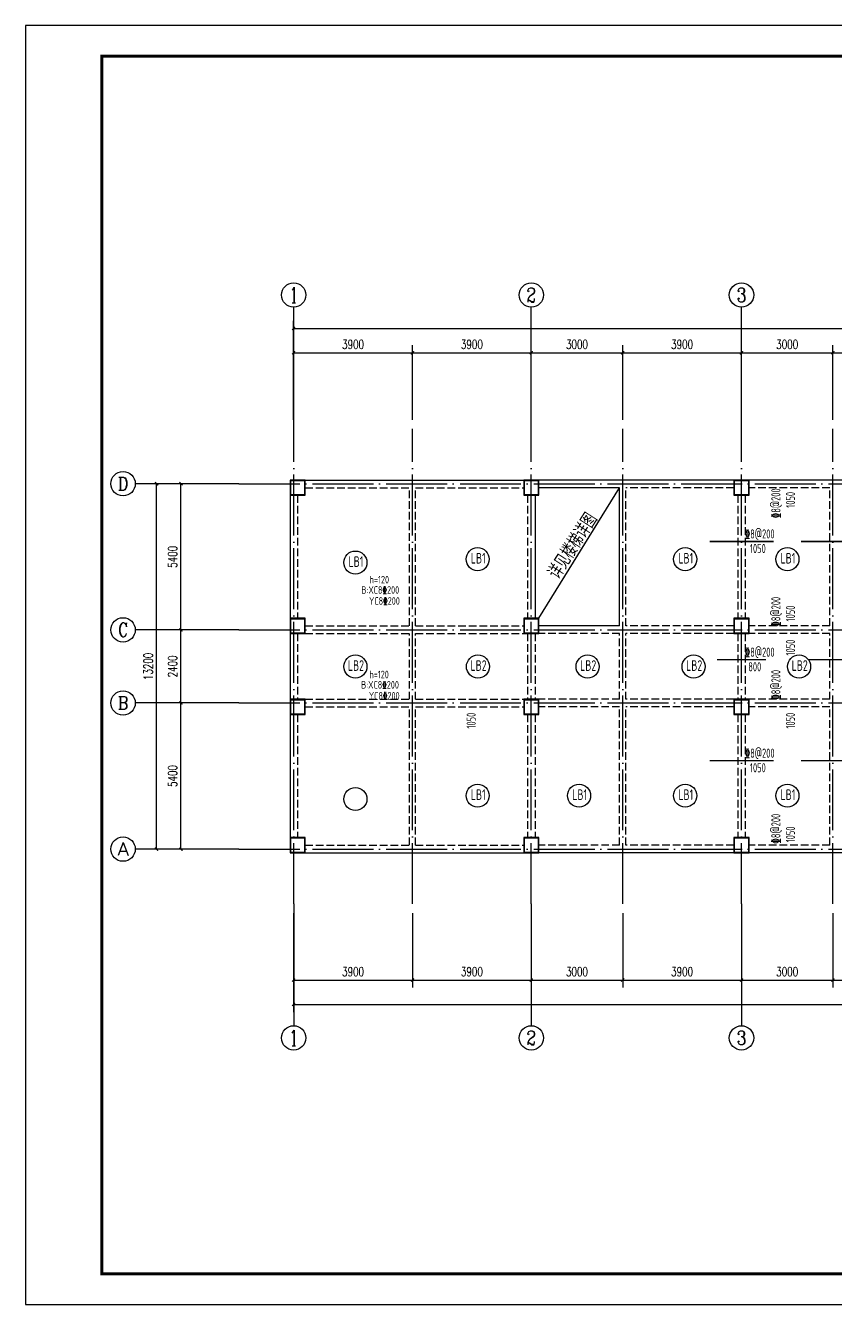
# Model space of a CAD drawing. Extents: x -404739 to -342866, y 27484 to 252481.
# Drawn here: x -404739 to -378157, y 27484 to 69484 of the extents above; entities that cross this region are included whole.
import ezdxf
from ezdxf.enums import TextEntityAlignment as Align

# ---------------------------------------------------------------- set-up
doc = ezdxf.new("R2010")
doc.units = 0
doc.header["$LTSCALE"] = 1000
doc.header["$MEASUREMENT"] = 0
for name, pattern in [('3', [150, 75, -75]), ('DASH', [0.35, 0.25, -0.1]), ('DOTE', [2.42, 2, -0.2, 0.02, -0.2])]:
    doc.linetypes.add(name, pattern=pattern)
for name, color, linetype in [('AXIS', 3, 'Continuous'), ('AXIS_TEXT', 7, 'Continuous'), ('COLUMN', 7, 'Continuous'), ('DOTE', 1, 'DOTE'), ('FLOOR_UP_REIN', 13, 'Continuous'), ('FLOOR_UP_TEXT', 7, 'Continuous'), ('PUB_TEXT', 7, 'Continuous'), ('PUB_TITLE', 4, 'Continuous'), ('PUB_WALL', 9, 'Continuous'), ('支座钢筋', 1, 'Continuous'), ('板图签', 7, 'Continuous'), ('梁', 4, 'Continuous'), ('梁原位标注', 7, 'Continuous'), ('梁虚线', 134, '3'), ('梁集中标注', 2, 'Continuous')]:
    doc.layers.add(name, color=color, linetype=linetype)
doc.styles.add('_HZTXT', font='txt.shx', dxfattribs={"width": 0.8, "bigfont": 'HZTXT.shx'})
doc.styles.add('_TCH_AXIS', font='COMPLEX', dxfattribs={"bigfont": 'GBCBIG'})
doc.styles.add('_TCH_DIM_T3', font='SIMPLEX', dxfattribs={"width": 0.705882, "bigfont": 'GBCBIG'})
doc.styles.add('COMPLEX', font='COMPLEX')
doc.styles.add('TSSD_REIN', font='tssdeng.shx', dxfattribs={"width": 0.7, "bigfont": 'tssdchn.shx'})
doc.dimstyles.new('_TCH_ARCH&&100', dxfattribs={"dimtxt": 297.5, "dimasz": 100, "dimexe": 250, "dimexo": 300, "dimgap": 126.25, "dimtad": 1, "dimdec": 0, "dimzin": 0, "dimdsep": 46, "dimtxsty": '_TCH_DIM_T3', "dimblk": 'ARCHTICK', "dimcen": 0.09, "dimclrt": 7, "dimazin": 2, "dimtfac": 1, "dimtdec": 0, "dimtix": 1, "dimtmove": 2, "dimatfit": 3, "dimfxl": 1, "dimtolj": 1, "dimtzin": 0, "dimarcsym": 0})

# ---------------------------------------------------------------- blocks, each defined once
blk = doc.blocks.new('_ArchTick')
at = {"color": 0, "linetype": 'ByBlock', "const_width": 0.4}
blk.add_lwpolyline([(-0.5, -0.5), (0.5, 0.5)], dxfattribs=at)
blk = doc.blocks.new('*D284')
at = {"layer": 'AXIS', "color": 0, "lineweight": -2, "transparency": 16777216}
for p, q in [((-398040, 47237), (-399890, 47237)), ((-399640, 42437), (-399640, 47237)), ((-398040, 42437), (-399890, 42437))]:
    blk.add_line(p, q, dxfattribs=at)
at = {"layer": 'Defpoints', "color": 0, "transparency": 16777216}
for p in [(-399640, 47237), (-397740, 47237), (-397740, 42437)]:
    blk.add_point(p, dxfattribs=at)
at = {"layer": 'AXIS', "color": 0, "lineweight": -2, "transparency": 16777216, "xscale": 100, "yscale": 100, "zscale": 100}
for p, rotation in [((-399640, 47237), 90), ((-399640, 42437), 270)]:
    blk.add_blockref('_ArchTick', p, dxfattribs=dict(at, rotation=rotation))
at = {"layer": 'AXIS', "color": 7, "transparency": 16777216, "insert": (-399915, 44837), "char_height": 297.5, "attachment_point": 5, "rotation": 90, "style": '_TCH_DIM_T3'}
blk.add_mtext('\\A1;5400', dxfattribs=at)
blk = doc.blocks.new('*D285')
at = {"layer": 'AXIS', "color": 0, "lineweight": -2, "transparency": 16777216}
for p, q in [((-398040, 49637), (-399890, 49637)), ((-399640, 47237), (-399640, 49637)), ((-398040, 47237), (-399890, 47237))]:
    blk.add_line(p, q, dxfattribs=at)
at = {"layer": 'Defpoints', "color": 0, "transparency": 16777216}
for p in [(-399640, 49637), (-397740, 49637), (-397740, 47237)]:
    blk.add_point(p, dxfattribs=at)
at = {"layer": 'AXIS', "color": 0, "lineweight": -2, "transparency": 16777216, "xscale": 100, "yscale": 100, "zscale": 100}
for p, rotation in [((-399640, 49637), 90), ((-399640, 47237), 270)]:
    blk.add_blockref('_ArchTick', p, dxfattribs=dict(at, rotation=rotation))
at = {"layer": 'AXIS', "color": 7, "transparency": 16777216, "insert": (-399915, 48437), "char_height": 297.5, "attachment_point": 5, "rotation": 90, "style": '_TCH_DIM_T3'}
blk.add_mtext('\\A1;2400', dxfattribs=at)
blk = doc.blocks.new('*D286')
at = {"layer": 'AXIS', "color": 0, "lineweight": -2, "transparency": 16777216}
for p, q in [((-398040, 54437), (-399890, 54437)), ((-399640, 49637), (-399640, 54437)), ((-398040, 49637), (-399890, 49637))]:
    blk.add_line(p, q, dxfattribs=at)
at = {"layer": 'Defpoints', "color": 0, "transparency": 16777216}
for p in [(-399640, 54437), (-397740, 54437), (-397740, 49637)]:
    blk.add_point(p, dxfattribs=at)
at = {"layer": 'AXIS', "color": 0, "lineweight": -2, "transparency": 16777216, "xscale": 100, "yscale": 100, "zscale": 100}
for p, rotation in [((-399640, 54437), 90), ((-399640, 49637), 270)]:
    blk.add_blockref('_ArchTick', p, dxfattribs=dict(at, rotation=rotation))
at = {"layer": 'AXIS', "color": 7, "transparency": 16777216, "insert": (-399915, 52037), "char_height": 297.5, "attachment_point": 5, "rotation": 90, "style": '_TCH_DIM_T3'}
blk.add_mtext('\\A1;5400', dxfattribs=at)
blk = doc.blocks.new('*D287')
at = {"layer": 'AXIS', "color": 0, "lineweight": -2, "transparency": 16777216}
for p, q in [((-398040, 54437), (-400690, 54437)), ((-400440, 42437), (-400440, 54437)), ((-398040, 42437), (-400690, 42437))]:
    blk.add_line(p, q, dxfattribs=at)
at = {"layer": 'Defpoints', "color": 0, "transparency": 16777216}
for p in [(-400440, 54437), (-397740, 54437), (-397740, 42437)]:
    blk.add_point(p, dxfattribs=at)
at = {"layer": 'AXIS', "color": 0, "lineweight": -2, "transparency": 16777216, "xscale": 100, "yscale": 100, "zscale": 100}
for p, rotation in [((-400440, 54437), 90), ((-400440, 42437), 270)]:
    blk.add_blockref('_ArchTick', p, dxfattribs=dict(at, rotation=rotation))
at = {"layer": 'AXIS', "color": 7, "transparency": 16777216, "insert": (-400715, 48437), "char_height": 297.5, "attachment_point": 5, "rotation": 90, "style": '_TCH_DIM_T3'}
blk.add_mtext('\\A1;13200', dxfattribs=at)
blk = doc.blocks.new('*D288')
at = {"layer": 'AXIS', "color": 0, "lineweight": -2, "transparency": 16777216}
for p, q in [((-395940, 56537), (-395940, 58987)), ((-392040, 56537), (-392040, 58987)), ((-395940, 58737), (-392040, 58737))]:
    blk.add_line(p, q, dxfattribs=at)
at = {"layer": 'Defpoints', "color": 0, "transparency": 16777216}
for p in [(-392040, 58737), (-395940, 56237), (-392040, 56237)]:
    blk.add_point(p, dxfattribs=at)
at = {"layer": 'AXIS', "color": 0, "lineweight": -2, "transparency": 16777216, "xscale": 100, "yscale": 100, "zscale": 100, "rotation": 180}
blk.add_blockref('_ArchTick', (-395940, 58737), dxfattribs=at)
at = {"layer": 'AXIS', "color": 0, "lineweight": -2, "transparency": 16777216, "xscale": 100, "yscale": 100, "zscale": 100}
blk.add_blockref('_ArchTick', (-392040, 58737), dxfattribs=at)
at = {"layer": 'AXIS', "color": 7, "transparency": 16777216, "insert": (-393990, 59012), "char_height": 297.5, "attachment_point": 5, "style": '_TCH_DIM_T3'}
blk.add_mtext('\\A1;3900', dxfattribs=at)
blk = doc.blocks.new('*D289')
at = {"layer": 'AXIS', "color": 0, "lineweight": -2, "transparency": 16777216}
for p, q in [((-392040, 56537), (-392040, 58987)), ((-388140, 56537), (-388140, 58987)), ((-392040, 58737), (-388140, 58737))]:
    blk.add_line(p, q, dxfattribs=at)
at = {"layer": 'Defpoints', "color": 0, "transparency": 16777216}
for p in [(-388140, 58737), (-392040, 56237), (-388140, 56237)]:
    blk.add_point(p, dxfattribs=at)
at = {"layer": 'AXIS', "color": 0, "lineweight": -2, "transparency": 16777216, "xscale": 100, "yscale": 100, "zscale": 100, "rotation": 180}
blk.add_blockref('_ArchTick', (-392040, 58737), dxfattribs=at)
at = {"layer": 'AXIS', "color": 0, "lineweight": -2, "transparency": 16777216, "xscale": 100, "yscale": 100, "zscale": 100}
blk.add_blockref('_ArchTick', (-388140, 58737), dxfattribs=at)
at = {"layer": 'AXIS', "color": 7, "transparency": 16777216, "insert": (-390090, 59012), "char_height": 297.5, "attachment_point": 5, "style": '_TCH_DIM_T3'}
blk.add_mtext('\\A1;3900', dxfattribs=at)
blk = doc.blocks.new('*D290')
at = {"layer": 'AXIS', "color": 0, "lineweight": -2, "transparency": 16777216}
for p, q in [((-388140, 56537), (-388140, 58987)), ((-385140, 56537), (-385140, 58987)), ((-388140, 58737), (-385140, 58737))]:
    blk.add_line(p, q, dxfattribs=at)
at = {"layer": 'Defpoints', "color": 0, "transparency": 16777216}
for p in [(-385140, 58737), (-388140, 56237), (-385140, 56237)]:
    blk.add_point(p, dxfattribs=at)
at = {"layer": 'AXIS', "color": 0, "lineweight": -2, "transparency": 16777216, "xscale": 100, "yscale": 100, "zscale": 100, "rotation": 180}
blk.add_blockref('_ArchTick', (-388140, 58737), dxfattribs=at)
at = {"layer": 'AXIS', "color": 0, "lineweight": -2, "transparency": 16777216, "xscale": 100, "yscale": 100, "zscale": 100}
blk.add_blockref('_ArchTick', (-385140, 58737), dxfattribs=at)
at = {"layer": 'AXIS', "color": 7, "transparency": 16777216, "insert": (-386640, 59012), "char_height": 297.5, "attachment_point": 5, "style": '_TCH_DIM_T3'}
blk.add_mtext('\\A1;3000', dxfattribs=at)
blk = doc.blocks.new('*D291')
at = {"layer": 'AXIS', "color": 0, "lineweight": -2, "transparency": 16777216}
for p, q in [((-385140, 56537), (-385140, 58987)), ((-381240, 56537), (-381240, 58987)), ((-385140, 58737), (-381240, 58737))]:
    blk.add_line(p, q, dxfattribs=at)
at = {"layer": 'Defpoints', "color": 0, "transparency": 16777216}
for p in [(-381240, 58737), (-385140, 56237), (-381240, 56237)]:
    blk.add_point(p, dxfattribs=at)
at = {"layer": 'AXIS', "color": 0, "lineweight": -2, "transparency": 16777216, "xscale": 100, "yscale": 100, "zscale": 100, "rotation": 180}
blk.add_blockref('_ArchTick', (-385140, 58737), dxfattribs=at)
at = {"layer": 'AXIS', "color": 0, "lineweight": -2, "transparency": 16777216, "xscale": 100, "yscale": 100, "zscale": 100}
blk.add_blockref('_ArchTick', (-381240, 58737), dxfattribs=at)
at = {"layer": 'AXIS', "color": 7, "transparency": 16777216, "insert": (-383190, 59012), "char_height": 297.5, "attachment_point": 5, "style": '_TCH_DIM_T3'}
blk.add_mtext('\\A1;3900', dxfattribs=at)
blk = doc.blocks.new('*D292')
at = {"layer": 'AXIS', "color": 0, "lineweight": -2, "transparency": 16777216}
for p, q in [((-381240, 56537), (-381240, 58987)), ((-378240, 56537), (-378240, 58987)), ((-381240, 58737), (-378240, 58737))]:
    blk.add_line(p, q, dxfattribs=at)
at = {"layer": 'Defpoints', "color": 0, "transparency": 16777216}
for p in [(-378240, 58737), (-381240, 56237), (-378240, 56237)]:
    blk.add_point(p, dxfattribs=at)
at = {"layer": 'AXIS', "color": 0, "lineweight": -2, "transparency": 16777216, "xscale": 100, "yscale": 100, "zscale": 100, "rotation": 180}
blk.add_blockref('_ArchTick', (-381240, 58737), dxfattribs=at)
at = {"layer": 'AXIS', "color": 0, "lineweight": -2, "transparency": 16777216, "xscale": 100, "yscale": 100, "zscale": 100}
blk.add_blockref('_ArchTick', (-378240, 58737), dxfattribs=at)
at = {"layer": 'AXIS', "color": 7, "transparency": 16777216, "insert": (-379740, 59012), "char_height": 297.5, "attachment_point": 5, "style": '_TCH_DIM_T3'}
blk.add_mtext('\\A1;3000', dxfattribs=at)
blk = doc.blocks.new('*D293')
at = {"layer": 'AXIS', "color": 0, "lineweight": -2, "transparency": 16777216}
for p, q in [((-378240, 56537), (-378240, 58987)), ((-374340, 56537), (-374340, 58987)), ((-378240, 58737), (-374340, 58737))]:
    blk.add_line(p, q, dxfattribs=at)
at = {"layer": 'Defpoints', "color": 0, "transparency": 16777216}
for p in [(-374340, 58737), (-378240, 56237), (-374340, 56237)]:
    blk.add_point(p, dxfattribs=at)
at = {"layer": 'AXIS', "color": 0, "lineweight": -2, "transparency": 16777216, "xscale": 100, "yscale": 100, "zscale": 100, "rotation": 180}
blk.add_blockref('_ArchTick', (-378240, 58737), dxfattribs=at)
at = {"layer": 'AXIS', "color": 0, "lineweight": -2, "transparency": 16777216, "xscale": 100, "yscale": 100, "zscale": 100}
blk.add_blockref('_ArchTick', (-374340, 58737), dxfattribs=at)
at = {"layer": 'AXIS', "color": 7, "transparency": 16777216, "insert": (-376290, 59012), "char_height": 297.5, "attachment_point": 5, "style": '_TCH_DIM_T3'}
blk.add_mtext('\\A1;3900', dxfattribs=at)
blk = doc.blocks.new('*D300')
at = {"layer": 'AXIS', "color": 0, "lineweight": -2, "transparency": 16777216}
for p, q in [((-395940, 56537), (-395940, 59787)), ((-352740, 56537), (-352740, 59787)), ((-395940, 59537), (-352740, 59537))]:
    blk.add_line(p, q, dxfattribs=at)
at = {"layer": 'Defpoints', "color": 0, "transparency": 16777216}
for p in [(-352740, 59537), (-395940, 56237), (-352740, 56237)]:
    blk.add_point(p, dxfattribs=at)
at = {"layer": 'AXIS', "color": 0, "lineweight": -2, "transparency": 16777216, "xscale": 100, "yscale": 100, "zscale": 100, "rotation": 180}
blk.add_blockref('_ArchTick', (-395940, 59537), dxfattribs=at)
at = {"layer": 'AXIS', "color": 0, "lineweight": -2, "transparency": 16777216, "xscale": 100, "yscale": 100, "zscale": 100}
blk.add_blockref('_ArchTick', (-352740, 59537), dxfattribs=at)
at = {"layer": 'AXIS', "color": 7, "transparency": 16777216, "insert": (-374340, 59812), "char_height": 297.5, "attachment_point": 5, "style": '_TCH_DIM_T3'}
blk.add_mtext('\\A1;43200', dxfattribs=at)
blk = doc.blocks.new('*D301')
at = {"layer": 'AXIS', "color": 0, "lineweight": -2, "transparency": 16777216}
for p, q in [((-395940, 40337), (-395940, 37887)), ((-392040, 40337), (-392040, 37887)), ((-395940, 38137), (-392040, 38137))]:
    blk.add_line(p, q, dxfattribs=at)
at = {"layer": 'Defpoints', "color": 0, "transparency": 16777216}
for p in [(-395940, 40637), (-392040, 40637), (-392040, 38137)]:
    blk.add_point(p, dxfattribs=at)
at = {"layer": 'AXIS', "color": 0, "lineweight": -2, "transparency": 16777216, "xscale": 100, "yscale": 100, "zscale": 100, "rotation": 180}
blk.add_blockref('_ArchTick', (-395940, 38137), dxfattribs=at)
at = {"layer": 'AXIS', "color": 0, "lineweight": -2, "transparency": 16777216, "xscale": 100, "yscale": 100, "zscale": 100}
blk.add_blockref('_ArchTick', (-392040, 38137), dxfattribs=at)
at = {"layer": 'AXIS', "color": 7, "transparency": 16777216, "insert": (-393990, 38412), "char_height": 297.5, "attachment_point": 5, "style": '_TCH_DIM_T3'}
blk.add_mtext('\\A1;3900', dxfattribs=at)
blk = doc.blocks.new('*D302')
at = {"layer": 'AXIS', "color": 0, "lineweight": -2, "transparency": 16777216}
for p, q in [((-392040, 40337), (-392040, 37887)), ((-388140, 40337), (-388140, 37887)), ((-392040, 38137), (-388140, 38137))]:
    blk.add_line(p, q, dxfattribs=at)
at = {"layer": 'Defpoints', "color": 0, "transparency": 16777216}
for p in [(-392040, 40637), (-388140, 40637), (-388140, 38137)]:
    blk.add_point(p, dxfattribs=at)
at = {"layer": 'AXIS', "color": 0, "lineweight": -2, "transparency": 16777216, "xscale": 100, "yscale": 100, "zscale": 100, "rotation": 180}
blk.add_blockref('_ArchTick', (-392040, 38137), dxfattribs=at)
at = {"layer": 'AXIS', "color": 0, "lineweight": -2, "transparency": 16777216, "xscale": 100, "yscale": 100, "zscale": 100}
blk.add_blockref('_ArchTick', (-388140, 38137), dxfattribs=at)
at = {"layer": 'AXIS', "color": 7, "transparency": 16777216, "insert": (-390090, 38412), "char_height": 297.5, "attachment_point": 5, "style": '_TCH_DIM_T3'}
blk.add_mtext('\\A1;3900', dxfattribs=at)
blk = doc.blocks.new('*D303')
at = {"layer": 'AXIS', "color": 0, "lineweight": -2, "transparency": 16777216}
for p, q in [((-388140, 40337), (-388140, 37887)), ((-385140, 40337), (-385140, 37887)), ((-388140, 38137), (-385140, 38137))]:
    blk.add_line(p, q, dxfattribs=at)
at = {"layer": 'Defpoints', "color": 0, "transparency": 16777216}
for p in [(-388140, 40637), (-385140, 40637), (-385140, 38137)]:
    blk.add_point(p, dxfattribs=at)
at = {"layer": 'AXIS', "color": 0, "lineweight": -2, "transparency": 16777216, "xscale": 100, "yscale": 100, "zscale": 100, "rotation": 180}
blk.add_blockref('_ArchTick', (-388140, 38137), dxfattribs=at)
at = {"layer": 'AXIS', "color": 0, "lineweight": -2, "transparency": 16777216, "xscale": 100, "yscale": 100, "zscale": 100}
blk.add_blockref('_ArchTick', (-385140, 38137), dxfattribs=at)
at = {"layer": 'AXIS', "color": 7, "transparency": 16777216, "insert": (-386640, 38412), "char_height": 297.5, "attachment_point": 5, "style": '_TCH_DIM_T3'}
blk.add_mtext('\\A1;3000', dxfattribs=at)
blk = doc.blocks.new('*D304')
at = {"layer": 'AXIS', "color": 0, "lineweight": -2, "transparency": 16777216}
for p, q in [((-385140, 40337), (-385140, 37887)), ((-381240, 40337), (-381240, 37887)), ((-385140, 38137), (-381240, 38137))]:
    blk.add_line(p, q, dxfattribs=at)
at = {"layer": 'Defpoints', "color": 0, "transparency": 16777216}
for p in [(-385140, 40637), (-381240, 40637), (-381240, 38137)]:
    blk.add_point(p, dxfattribs=at)
at = {"layer": 'AXIS', "color": 0, "lineweight": -2, "transparency": 16777216, "xscale": 100, "yscale": 100, "zscale": 100, "rotation": 180}
blk.add_blockref('_ArchTick', (-385140, 38137), dxfattribs=at)
at = {"layer": 'AXIS', "color": 0, "lineweight": -2, "transparency": 16777216, "xscale": 100, "yscale": 100, "zscale": 100}
blk.add_blockref('_ArchTick', (-381240, 38137), dxfattribs=at)
at = {"layer": 'AXIS', "color": 7, "transparency": 16777216, "insert": (-383190, 38412), "char_height": 297.5, "attachment_point": 5, "style": '_TCH_DIM_T3'}
blk.add_mtext('\\A1;3900', dxfattribs=at)
blk = doc.blocks.new('*D305')
at = {"layer": 'AXIS', "color": 0, "lineweight": -2, "transparency": 16777216}
for p, q in [((-381240, 40337), (-381240, 37887)), ((-378240, 40337), (-378240, 37887)), ((-381240, 38137), (-378240, 38137))]:
    blk.add_line(p, q, dxfattribs=at)
at = {"layer": 'Defpoints', "color": 0, "transparency": 16777216}
for p in [(-381240, 40637), (-378240, 40637), (-378240, 38137)]:
    blk.add_point(p, dxfattribs=at)
at = {"layer": 'AXIS', "color": 0, "lineweight": -2, "transparency": 16777216, "xscale": 100, "yscale": 100, "zscale": 100, "rotation": 180}
blk.add_blockref('_ArchTick', (-381240, 38137), dxfattribs=at)
at = {"layer": 'AXIS', "color": 0, "lineweight": -2, "transparency": 16777216, "xscale": 100, "yscale": 100, "zscale": 100}
blk.add_blockref('_ArchTick', (-378240, 38137), dxfattribs=at)
at = {"layer": 'AXIS', "color": 7, "transparency": 16777216, "insert": (-379740, 38412), "char_height": 297.5, "attachment_point": 5, "style": '_TCH_DIM_T3'}
blk.add_mtext('\\A1;3000', dxfattribs=at)
blk = doc.blocks.new('*D306')
at = {"layer": 'AXIS', "color": 0, "lineweight": -2, "transparency": 16777216}
for p, q in [((-378240, 40337), (-378240, 37887)), ((-374340, 40337), (-374340, 37887)), ((-378240, 38137), (-374340, 38137))]:
    blk.add_line(p, q, dxfattribs=at)
at = {"layer": 'Defpoints', "color": 0, "transparency": 16777216}
for p in [(-378240, 40637), (-374340, 40637), (-374340, 38137)]:
    blk.add_point(p, dxfattribs=at)
at = {"layer": 'AXIS', "color": 0, "lineweight": -2, "transparency": 16777216, "xscale": 100, "yscale": 100, "zscale": 100, "rotation": 180}
blk.add_blockref('_ArchTick', (-378240, 38137), dxfattribs=at)
at = {"layer": 'AXIS', "color": 0, "lineweight": -2, "transparency": 16777216, "xscale": 100, "yscale": 100, "zscale": 100}
blk.add_blockref('_ArchTick', (-374340, 38137), dxfattribs=at)
at = {"layer": 'AXIS', "color": 7, "transparency": 16777216, "insert": (-376290, 38412), "char_height": 297.5, "attachment_point": 5, "style": '_TCH_DIM_T3'}
blk.add_mtext('\\A1;3900', dxfattribs=at)
blk = doc.blocks.new('*D313')
at = {"layer": 'AXIS', "color": 0, "lineweight": -2, "transparency": 16777216}
for p, q in [((-395940, 40337), (-395940, 37087)), ((-352740, 40337), (-352740, 37087)), ((-395940, 37337), (-352740, 37337))]:
    blk.add_line(p, q, dxfattribs=at)
at = {"layer": 'Defpoints', "color": 0, "transparency": 16777216}
for p in [(-395940, 40637), (-352740, 40637), (-352740, 37337)]:
    blk.add_point(p, dxfattribs=at)
at = {"layer": 'AXIS', "color": 0, "lineweight": -2, "transparency": 16777216, "xscale": 100, "yscale": 100, "zscale": 100, "rotation": 180}
blk.add_blockref('_ArchTick', (-395940, 37337), dxfattribs=at)
at = {"layer": 'AXIS', "color": 0, "lineweight": -2, "transparency": 16777216, "xscale": 100, "yscale": 100, "zscale": 100}
blk.add_blockref('_ArchTick', (-352740, 37337), dxfattribs=at)
at = {"layer": 'AXIS', "color": 7, "transparency": 16777216, "insert": (-374340, 37612), "char_height": 297.5, "attachment_point": 5, "style": '_TCH_DIM_T3'}
blk.add_mtext('\\A1;43200', dxfattribs=at)
blk = doc.blocks.new('_FZHK')
blk.add_lwpolyline([(-0.5, -0.5), (0.5, -0.5), (0.5, 0.5), (-0.5, 0.5)], close=True)
blk = doc.blocks.new('_AXISO')
blk.add_circle((0, 0), 0.5)
at = {"layer": 'AXIS_TEXT', "style": 'COMPLEX', "width": 1.041667}
blk.add_attdef('A', text='', height=0.56, dxfattribs=at).set_placement((-0.25, -0.28), (0.25, -0.28), align=Align.FIT)

msp = doc.modelspace()

# ---------------------------------------------------------------- hatches: boundary and pattern name
at = {"layer": 'PUB_WALL'}
for points in [[(-395559.5, 54557), (-396059.5, 54557), (-396019.5, 54517), (-395599.5, 54517)], [(-396059.5, 54557), (-396059.5, 54057), (-396019.5, 54097), (-396019.5, 54517)], [(-395559.5, 54057), (-395559.5, 54557), (-395599.5, 54517), (-395599.5, 54097)], [(-387889.5, 54557), (-388389.5, 54557), (-388349.5, 54517), (-387929.5, 54517)], [(-388389.5, 54557), (-388389.5, 54057), (-388349.5, 54097), (-388349.5, 54517)], [(-387889.5, 54057), (-387889.5, 54557), (-387929.5, 54517), (-387929.5, 54097)], [(-380989.5, 54557), (-381489.5, 54557), (-381449.5, 54517), (-381029.5, 54517)], [(-381489.5, 54557), (-381489.5, 54057), (-381449.5, 54097), (-381449.5, 54517)], [(-380989.5, 54057), (-380989.5, 54557), (-381029.5, 54517), (-381029.5, 54097)], [(-396059.5, 54057), (-395559.5, 54057), (-395599.5, 54097), (-396019.5, 54097)], [(-388389.5, 54057), (-387889.5, 54057), (-387929.5, 54097), (-388349.5, 54097)], [(-381489.5, 54057), (-380989.5, 54057), (-381029.5, 54097), (-381449.5, 54097)], [(-395559.5, 50017), (-396059.5, 50017), (-396019.5, 49977), (-395599.5, 49977)], [(-396059.5, 50017), (-396059.5, 49517), (-396019.5, 49557), (-396019.5, 49977)], [(-395559.5, 49517), (-395559.5, 50017), (-395599.5, 49977), (-395599.5, 49557)], [(-387889.5, 50017), (-388389.5, 50017), (-388349.5, 49977), (-387929.5, 49977)], [(-388389.5, 50017), (-388389.5, 49517), (-388349.5, 49557), (-388349.5, 49977)], [(-387889.5, 49517), (-387889.5, 50017), (-387929.5, 49977), (-387929.5, 49557)], [(-380989.5, 50017), (-381489.5, 50017), (-381449.5, 49977), (-381029.5, 49977)], [(-381489.5, 50017), (-381489.5, 49517), (-381449.5, 49557), (-381449.5, 49977)], [(-380989.5, 49517), (-380989.5, 50017), (-381029.5, 49977), (-381029.5, 49557)], [(-396059.5, 49517), (-395559.5, 49517), (-395599.5, 49557), (-396019.5, 49557)], [(-388389.5, 49517), (-387889.5, 49517), (-387929.5, 49557), (-388349.5, 49557)], [(-381489.5, 49517), (-380989.5, 49517), (-381029.5, 49557), (-381449.5, 49557)], [(-395559.5, 47357), (-396059.5, 47357), (-396019.5, 47317), (-395599.5, 47317)], [(-396059.5, 47357), (-396059.5, 46857), (-396019.5, 46897), (-396019.5, 47317)], [(-395559.5, 46857), (-395559.5, 47357), (-395599.5, 47317), (-395599.5, 46897)], [(-387889.5, 47357), (-388389.5, 47357), (-388349.5, 47317), (-387929.5, 47317)], [(-388389.5, 47357), (-388389.5, 46857), (-388349.5, 46897), (-388349.5, 47317)], [(-387889.5, 46857), (-387889.5, 47357), (-387929.5, 47317), (-387929.5, 46897)], [(-380989.5, 47357), (-381489.5, 47357), (-381449.5, 47317), (-381029.5, 47317)], [(-381489.5, 47357), (-381489.5, 46857), (-381449.5, 46897), (-381449.5, 47317)], [(-380989.5, 46857), (-380989.5, 47357), (-381029.5, 47317), (-381029.5, 46897)], [(-396059.5, 46857), (-395559.5, 46857), (-395599.5, 46897), (-396019.5, 46897)], [(-388389.5, 46857), (-387889.5, 46857), (-387929.5, 46897), (-388349.5, 46897)], [(-381489.5, 46857), (-380989.5, 46857), (-381029.5, 46897), (-381449.5, 46897)], [(-395559.5, 42817), (-396059.5, 42817), (-396019.5, 42777), (-395599.5, 42777)], [(-396059.5, 42817), (-396059.5, 42317), (-396019.5, 42357), (-396019.5, 42777)], [(-395559.5, 42317), (-395559.5, 42817), (-395599.5, 42777), (-395599.5, 42357)], [(-387889.5, 42817), (-388389.5, 42817), (-388349.5, 42777), (-387929.5, 42777)], [(-388389.5, 42817), (-388389.5, 42317), (-388349.5, 42357), (-388349.5, 42777)], [(-387889.5, 42317), (-387889.5, 42817), (-387929.5, 42777), (-387929.5, 42357)], [(-380989.5, 42817), (-381489.5, 42817), (-381449.5, 42777), (-381029.5, 42777)], [(-381489.5, 42817), (-381489.5, 42317), (-381449.5, 42357), (-381449.5, 42777)], [(-380989.5, 42317), (-380989.5, 42817), (-381029.5, 42777), (-381029.5, 42357)], [(-396059.5, 42317), (-395559.5, 42317), (-395599.5, 42357), (-396019.5, 42357)], [(-388389.5, 42317), (-387889.5, 42317), (-387929.5, 42357), (-388349.5, 42357)], [(-381489.5, 42317), (-380989.5, 42317), (-381029.5, 42357), (-381449.5, 42357)]]:
    msp.add_hatch(color=256, dxfattribs=at).paths.add_polyline_path(points)

# ---------------------------------------------------------------- linework, layer by layer
msp.add_line((-387889.5, 50017), (-385239.5, 54307))
at = {"layer": 'AXIS'}
for p, q in [((-395939.5, 56237), (-395939.5, 60237)), ((-388139.5, 56237), (-388139.5, 60237)), ((-381239.5, 56237), (-381239.5, 60237)), ((-397739.5, 54437), (-401139.5, 54437)), ((-397739.5, 49637), (-401139.5, 49637)), ((-397739.5, 47237), (-401139.5, 47237)), ((-397739.5, 42437), (-401139.5, 42437)), ((-395939.5, 40637), (-395939.5, 36637)), ((-388139.5, 40637), (-388139.5, 36637)), ((-381239.5, 40637), (-381239.5, 36637))]:
    msp.add_line(p, q, dxfattribs=at)
at = {"layer": 'DOTE', "linetype": 'DOTE'}
for p, q in [((-395939.5, 40637), (-395939.5, 56237)), ((-392039.5, 40637), (-392039.5, 56237)), ((-388139.5, 40637), (-388139.5, 56237)), ((-385139.5, 40637), (-385139.5, 56237)), ((-381239.5, 40637), (-381239.5, 56237)), ((-378239.5, 40637), (-378239.5, 56237)), ((-397739.5, 54437), (-350939.5, 54437)), ((-397739.5, 49637), (-350939.5, 49637)), ((-397739.5, 47237), (-350939.5, 47237)), ((-397739.5, 42437), (-350939.5, 42437))]:
    msp.add_line(p, q, dxfattribs=at)
at = {"layer": 'FLOOR_UP_REIN', "color": 0}
for centre in [(-393914.2, 51848), (-389900.5, 51958.6), (-383087.8, 51958.6), (-379734.1, 51958.6), (-393914.2, 48433.9), (-389890.1, 48433.9), (-386292, 48433.9), (-382812.6, 48433.9), (-379348.9, 48433.9), (-389900.5, 44192.4), (-386571.1, 44192.4), (-383087.8, 44192.4), (-379734.1, 44192.4), (-393914.2, 44081.9)]:
    msp.add_circle(centre, 378.9, dxfattribs=at)
at = {"layer": 'PUB_TITLE'}
msp.add_lwpolyline([(-404739.1, 27483.7), (-345339.1, 27483.7), (-345339.1, 69483.7), (-404739.1, 69483.7)], close=True, dxfattribs=at)
at = {"layer": 'PUB_TITLE', "const_width": 100}
msp.add_lwpolyline([(-402239.1, 28483.7), (-346339.1, 28483.7), (-346339.1, 68483.7), (-402239.1, 68483.7)], close=True, dxfattribs=at)
at = {"layer": '支座钢筋', "const_width": 45}
for points in [[(-382289.5, 52539.5), (-380189.5, 52539.5)], [(-379289.5, 52539.5), (-377189.5, 52539.5)], [(-382039.5, 48655.8), (-380439.5, 48655.8)], [(-379039.5, 48655.8), (-377439.5, 48655.8)], [(-382289.5, 45339.5), (-380189.5, 45339.5)], [(-379289.5, 45339.5), (-377189.5, 45339.5)]]:
    msp.add_lwpolyline(points, dxfattribs=at)
at = {"layer": '梁'}
for p, q in [((-395559.5, 54557), (-388389.5, 54557)), ((-381489.5, 54557), (-387889.5, 54557)), ((-385239.5, 54307), (-387889.5, 54307)), ((-385239.5, 49767), (-385239.5, 54307)), ((-374589.5, 54557), (-380989.5, 54557)), ((-396059.5, 54057), (-396059.5, 50017)), ((-388014.5, 54057), (-388014.5, 50017)), ((-385239.5, 49767), (-387889.5, 49767)), ((-396059.5, 49517), (-396059.5, 47357)), ((-396059.5, 46857), (-396059.5, 42817)), ((-395559.5, 42317), (-388389.5, 42317)), ((-381489.5, 42317), (-387889.5, 42317)), ((-374589.5, 42317), (-380989.5, 42317))]:
    msp.add_line(p, q, dxfattribs=at)
at = {"layer": '梁虚线', "linetype": 'DASH'}
for p, q in [((-395559.5, 54307), (-392139.5, 54307)), ((-392139.5, 49767), (-392139.5, 54307)), ((-391939.5, 49767), (-391939.5, 54307)), ((-391939.5, 54307), (-388389.5, 54307)), ((-381489.5, 54307), (-385039.5, 54307)), ((-385039.5, 49767), (-385039.5, 54307)), ((-378339.5, 54307), (-380989.5, 54307)), ((-378339.5, 49767), (-378339.5, 54307)), ((-395809.5, 54057), (-395809.5, 50017)), ((-388264.5, 54057), (-388264.5, 50017)), ((-381364.5, 54057), (-381364.5, 50017)), ((-381114.5, 54057), (-381114.5, 50017)), ((-395559.5, 49767), (-392139.5, 49767)), ((-391939.5, 49767), (-388389.5, 49767)), ((-381489.5, 49767), (-385039.5, 49767)), ((-378339.5, 49767), (-380989.5, 49767)), ((-395809.5, 49517), (-395809.5, 47357)), ((-395559.5, 49517), (-392139.5, 49517)), ((-392139.5, 47357), (-392139.5, 49517)), ((-391939.5, 47357), (-391939.5, 49517)), ((-391939.5, 49517), (-388389.5, 49517)), ((-388264.5, 49517), (-388264.5, 47357)), ((-388014.5, 49517), (-388014.5, 47357)), ((-385239.5, 49517), (-387889.5, 49517)), ((-385239.5, 47357), (-385239.5, 49517)), ((-381489.5, 49517), (-385039.5, 49517)), ((-385039.5, 47357), (-385039.5, 49517)), ((-381364.5, 49517), (-381364.5, 47357)), ((-381114.5, 49517), (-381114.5, 47357)), ((-378339.5, 49517), (-380989.5, 49517)), ((-378339.5, 47357), (-378339.5, 49517)), ((-395559.5, 47357), (-392139.5, 47357)), ((-395559.5, 47107), (-392139.5, 47107)), ((-392139.5, 42567), (-392139.5, 47107)), ((-391939.5, 47357), (-388389.5, 47357)), ((-391939.5, 42567), (-391939.5, 47107)), ((-391939.5, 47107), (-388389.5, 47107)), ((-385239.5, 47357), (-387889.5, 47357)), ((-385239.5, 47107), (-387889.5, 47107)), ((-385239.5, 42567), (-385239.5, 47107)), ((-381489.5, 47357), (-385039.5, 47357)), ((-381489.5, 47107), (-385039.5, 47107)), ((-385039.5, 42567), (-385039.5, 47107)), ((-378339.5, 47357), (-380989.5, 47357)), ((-378339.5, 47107), (-380989.5, 47107)), ((-378339.5, 42567), (-378339.5, 47107)), ((-395809.5, 46857), (-395809.5, 42817)), ((-388264.5, 46857), (-388264.5, 42817)), ((-388014.5, 46857), (-388014.5, 42817)), ((-381364.5, 46857), (-381364.5, 42817)), ((-381114.5, 46857), (-381114.5, 42817)), ((-395559.5, 42567), (-392139.5, 42567)), ((-391939.5, 42567), (-388389.5, 42567)), ((-385239.5, 42567), (-387889.5, 42567)), ((-381489.5, 42567), (-385039.5, 42567)), ((-378339.5, 42567), (-380989.5, 42567))]:
    msp.add_line(p, q, dxfattribs=at)

# ---------------------------------------------------------------- block references
at = {"layer": 'AXIS'}
ref = msp.add_blockref('_AXISO', (-395939.5, 60637), dxfattribs=dict(at, xscale=800, yscale=800, zscale=800))
ref.add_attrib('A', '1', dxfattribs={"layer": 'AXIS_TEXT', "height": 514.7, "style": '_TCH_AXIS'}).set_placement((-396049.8, 60379.6), (-395829.3, 60379.6), align=Align.FIT)
ref = msp.add_blockref('_AXISO', (-388139.5, 60637), dxfattribs=dict(at, xscale=800, yscale=800, zscale=800))
ref.add_attrib('A', '2', dxfattribs={"layer": 'AXIS_TEXT', "height": 465.9, "style": '_TCH_AXIS'}).set_placement((-388294.9, 60404), (-387984.2, 60404), align=Align.FIT)
ref = msp.add_blockref('_AXISO', (-381239.5, 60637), dxfattribs=dict(at, xscale=800, yscale=800, zscale=800))
ref.add_attrib('A', '3', dxfattribs={"layer": 'AXIS_TEXT', "height": 465.9, "style": '_TCH_AXIS'}).set_placement((-381394.9, 60404), (-381084.2, 60404), align=Align.FIT)
ref = msp.add_blockref('_AXISO', (-401539.5, 54437), dxfattribs=dict(at, xscale=800, yscale=800, zscale=800))
ref.add_attrib('A', 'D', dxfattribs={"layer": 'AXIS_TEXT', "height": 435.3, "style": '_TCH_AXIS'}).set_placement((-401715.7, 54219.3), (-401363.4, 54219.3), align=Align.FIT)
ref = msp.add_blockref('_AXISO', (-401539.5, 49637), dxfattribs=dict(at, xscale=800, yscale=800, zscale=800))
ref.add_attrib('A', 'C', dxfattribs={"layer": 'AXIS_TEXT', "height": 455.7, "style": '_TCH_AXIS'}).set_placement((-401702.3, 49409.1), (-401376.8, 49409.1), align=Align.FIT)
ref = msp.add_blockref('_AXISO', (-401539.5, 47237), dxfattribs=dict(at, xscale=800, yscale=800, zscale=800))
ref.add_attrib('A', 'B', dxfattribs={"layer": 'AXIS_TEXT', "height": 435.3, "style": '_TCH_AXIS'}).set_placement((-401715.7, 47019.3), (-401363.4, 47019.3), align=Align.FIT)
ref = msp.add_blockref('_AXISO', (-401539.5, 42437), dxfattribs=dict(at, xscale=800, yscale=800, zscale=800))
ref.add_attrib('A', 'A', dxfattribs={"layer": 'AXIS_TEXT', "height": 425.2, "style": '_TCH_AXIS'}).set_placement((-401721.8, 42224.4), (-401357.3, 42224.4), align=Align.FIT)
ref = msp.add_blockref('_AXISO', (-395939.5, 36237), dxfattribs=dict(at, xscale=800, yscale=800, zscale=800))
ref.add_attrib('A', '1', dxfattribs={"layer": 'AXIS_TEXT', "height": 514.7, "style": '_TCH_AXIS'}).set_placement((-396049.8, 35979.6), (-395829.3, 35979.6), align=Align.FIT)
ref = msp.add_blockref('_AXISO', (-388139.5, 36237), dxfattribs=dict(at, xscale=800, yscale=800, zscale=800))
ref.add_attrib('A', '2', dxfattribs={"layer": 'AXIS_TEXT', "height": 465.9, "style": '_TCH_AXIS'}).set_placement((-388294.9, 36004), (-387984.2, 36004), align=Align.FIT)
ref = msp.add_blockref('_AXISO', (-381239.5, 36237), dxfattribs=dict(at, xscale=800, yscale=800, zscale=800))
ref.add_attrib('A', '3', dxfattribs={"layer": 'AXIS_TEXT', "height": 465.9, "style": '_TCH_AXIS'}).set_placement((-381394.9, 36004), (-381084.2, 36004), align=Align.FIT)
at = {"layer": 'COLUMN', "xscale": 500, "yscale": 500, "zscale": 500}
for p in [(-395809.5, 54307), (-388139.5, 54307), (-381239.5, 54307), (-395809.5, 49767), (-388139.5, 49767), (-381239.5, 49767), (-395809.5, 47107), (-388139.5, 47107), (-381239.5, 47107), (-395809.5, 42567), (-388139.5, 42567), (-381239.5, 42567)]:
    msp.add_blockref('_FZHK', p, dxfattribs=at)

# ---------------------------------------------------------------- texts
at = {"layer": 'FLOOR_UP_TEXT', "style": 'TSSD_REIN', "width": 0.7}
for s, p in [('  h=120', (-393694.2, 51086.1)), ('B:XC8%%132200', (-393715.9, 50747.2)), ('YC8%%132200', (-393464.3, 50386.7)), ('B:XC8%%132200', (-393724.1, 47633.1)), ('  h=120', (-393702.4, 47972)), ('YC8%%132200', (-393472.5, 47272.6))]:
    msp.add_text(s, height=250, dxfattribs=at).set_placement(p, align=Align.BOTTOM_LEFT)
at = {"layer": 'PUB_TEXT', "style": '_HZTXT', "width": 0.8}
msp.add_text('详见楼梯详图', height=500, rotation=57.19715, dxfattribs=at).set_placement((-387227.2, 51257.7))
at = {"layer": '板图签', "style": 'TSSD_REIN', "width": 0.7}
for s, p in [('LB1', (-389880.4, 51816.8)), ('LB1', (-383067.7, 51816.8)), ('LB1', (-379714.1, 51816.8)), ('LB1', (-393894.1, 51706.3)), ('LB2', (-393894.1, 48292.1)), ('LB2', (-389870.1, 48292.1)), ('LB2', (-386272, 48292.1)), ('LB2', (-382792.5, 48292.1)), ('LB2', (-379328.9, 48292.1)), ('LB1', (-389880.4, 44050.6)), ('LB1', (-386551.1, 44050.6)), ('LB1', (-383067.7, 44050.6)), ('LB1', (-379714.1, 44050.6))]:
    msp.add_text(s, height=350, rotation=359.99975, dxfattribs=at).set_placement(p, align=Align.CENTER)
at = {"layer": '梁原位标注', "style": 'TSSD_REIN', "width": 0.7}
for p in [(-379483.4, 53648.6), (-379483.4, 49913.5), (-379483.4, 48795), (-389963.5, 46395), (-379483.4, 46395), (-379483.4, 42659.9)]:
    msp.add_text('1050', height=300, rotation=90, dxfattribs=at).set_placement(p)
for s, p in [('1050', (-380963, 52159.5)), ('800', (-381017.7, 48275.8)), ('1050', (-380963, 44959.5))]:
    msp.add_text(s, height=300, dxfattribs=at).set_placement(p)
at = {"layer": '梁集中标注', "style": 'TSSD_REIN', "width": 0.7}
for p in [(-379962.5, 53304.1), (-379962.5, 49742.4), (-379962.5, 47342.4), (-379962.5, 42616.8)]:
    msp.add_text('%%1328@200', height=300, rotation=90, dxfattribs=at).set_placement(p)
for p in [(-381134.1, 52638.6), (-381134.1, 48754.9), (-381134.1, 45438.6)]:
    msp.add_text('%%1328@200', height=300, dxfattribs=at).set_placement(p)

# ---------------------------------------------------------------- dimensions: what is measured, and where the dimension line sits
at = {"layer": 'AXIS'}
for p1, p2, distance, picture, middle in [((-395939.5, 56237), (-352739.5, 56237), 3300, '*D300', (-374339.5, 59812)), ((-395939.5, 56237), (-392039.5, 56237), 2500, '*D288', (-393989.5, 59012)), ((-392039.5, 56237), (-388139.5, 56237), 2500, '*D289', (-390089.5, 59012)), ((-388139.5, 56237), (-385139.5, 56237), 2500, '*D290', (-386639.5, 59012)), ((-385139.5, 56237), (-381239.5, 56237), 2500, '*D291', (-383189.5, 59012)), ((-381239.5, 56237), (-378239.5, 56237), 2500, '*D292', (-379739.5, 59012)), ((-378239.5, 56237), (-374339.5, 56237), 2500, '*D293', (-376289.5, 59012)), ((-397739.5, 47237), (-397739.5, 49637), 1900, '*D285', (-399914.5, 48437)), ((-395939.5, 40637), (-392039.5, 40637), -2500, '*D301', (-393989.5, 38412)), ((-395939.5, 40637), (-352739.5, 40637), -3300, '*D313', (-374339.5, 37612)), ((-392039.5, 40637), (-388139.5, 40637), -2500, '*D302', (-390089.5, 38412)), ((-388139.5, 40637), (-385139.5, 40637), -2500, '*D303', (-386639.5, 38412)), ((-385139.5, 40637), (-381239.5, 40637), -2500, '*D304', (-383189.5, 38412)), ((-381239.5, 40637), (-378239.5, 40637), -2500, '*D305', (-379739.5, 38412)), ((-378239.5, 40637), (-374339.5, 40637), -2500, '*D306', (-376289.5, 38412))]:
    dim = msp.add_aligned_dim(p1=p1, p2=p2, distance=distance, dimstyle='_TCH_ARCH&&100', dxfattribs=at)
    dim.commit()
    dim.dimension.update_dxf_attribs({"geometry": picture, "text_midpoint": middle})
for p1, p2, distance, text, picture, middle in [((-397739.5, 42437), (-397739.5, 54437), 2700, '13200', '*D287', (-400714.5, 48437)), ((-397739.5, 49637), (-397739.5, 54437), 1900, '5400', '*D286', (-399914.5, 52037)), ((-397739.5, 42437), (-397739.5, 47237), 1900, '5400', '*D284', (-399914.5, 44837))]:
    dim = msp.add_aligned_dim(p1=p1, p2=p2, distance=distance, text=text, dimstyle='_TCH_ARCH&&100', dxfattribs=at)
    dim.commit()
    dim.dimension.update_dxf_attribs({"geometry": picture, "text_midpoint": middle})

doc.saveas('drawing.dxf')
